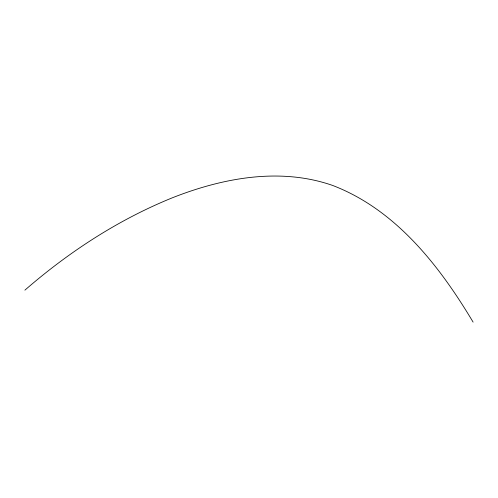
<?xml version="1.0" encoding="UTF-8"?>
<svg xmlns="http://www.w3.org/2000/svg" width="498" height="498" viewBox="0 0 498 498"><rect width="100%" height="100%" fill="white"/><g stroke="black" fill="none" stroke-linecap="round" stroke-linejoin="round"><path stroke-width="0.75" d="M24.9 290.147C68.861 251.926 118.387 219.649 172.489 197.743C222.818 177.886 280.262 167.135 332.683 185.461C395.804 209.658 439.491 265.82 473.1 322.113"/></g></svg>
